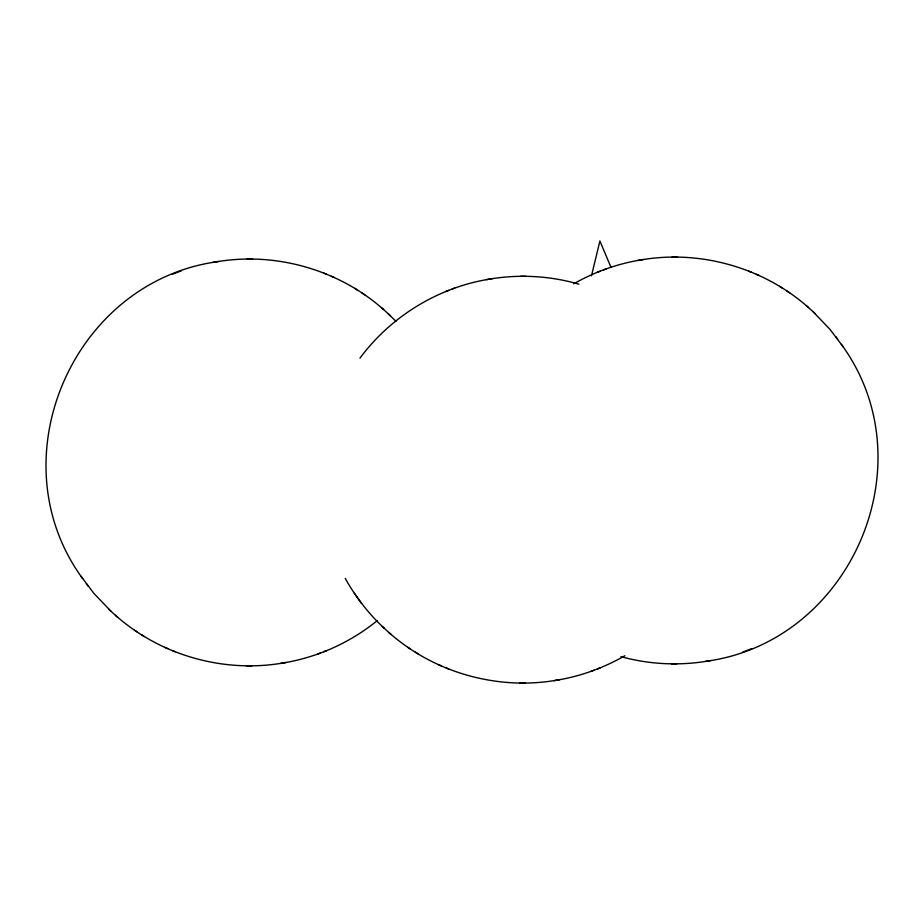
<?xml version="1.0" encoding="UTF-8"?>
<svg xmlns="http://www.w3.org/2000/svg" width="924" height="924" viewBox="0 0 924 924"><rect width="100%" height="100%" fill="white"/><g stroke="black" fill="none" stroke-linecap="round" stroke-linejoin="round"><path stroke-width="1.39" d="M591.476 275.826L599.907 240.979L611.03 267.44M359.944 358.166C390.76 316.516 438.103 287.48 489.258 279.163M377.304 620.605C350.335 642.526 317.579 657.311 283.287 662.958M573.804 283.772C594.479 271.991 617.232 263.802 640.713 259.956M624.855 655.74C603.846 667.821 580.711 676.287 556.779 680.191M215.766 261.931C72.072 282.963 -3.985 460.233 82.64 578.586M708.234 660.983C851.928 639.951 927.985 462.681 841.36 344.329M181.231 270.859L172.222 274.312M742.769 652.055L751.778 648.602M445.726 291.545L448.706 290.413M452.044 289.12L454.724 288.092M597.181 272.349L600.161 271.206M603.511 269.912L606.179 268.896M317.821 654.019L320.489 653.002M323.839 651.709L326.819 650.565M591.314 671.251L593.993 670.235M597.331 668.941L600.323 667.798M216.17 261.862C275.387 251.605 338.715 269.612 383.61 309.586M489.674 279.094C519.276 274.082 550.034 275.826 578.886 284.165M641.129 259.898C700.334 249.642 763.663 267.648 808.558 307.611M115.442 615.303C160.337 655.278 223.666 673.261 282.871 663.016M388.935 632.536C433.83 672.499 497.158 690.505 556.375 680.249M620.951 656.652C649.122 664.414 679.013 665.938 707.83 661.053M212.97 262.404L218.526 261.457M486.463 279.637L492.018 278.702M637.918 260.429L643.474 259.494M280.526 663.42L286.082 662.485M554.019 680.653L559.574 679.717M705.474 661.445L711.03 660.51M246.431 665.765L251.929 665.788M672.071 257.126L674.312 257.149M674.878 257.126L677.569 257.149M249.93 259.101L252.622 259.113M247.112 259.101L249.365 259.113M520.616 276.334L522.857 276.345M523.423 276.334L526.114 276.357M674.636 663.802L676.888 663.813M671.378 663.79L674.07 663.813M523.18 682.998L525.421 683.021M519.923 682.998L522.614 683.021M748.81 271.136L751.478 272.28M756.294 274.312L759.17 275.537M323.862 273.111L326.519 274.243M331.335 276.288L334.222 277.512M438.322 664.61L441.21 665.834M446.026 667.867L448.683 669.011M164.83 647.378L167.706 648.602M172.522 650.635L175.19 651.766M779.683 286.394L782.143 287.988M787.052 291.141L789.662 292.827M354.735 288.369L357.195 289.951M362.104 293.116L364.703 294.791M407.842 647.32L410.441 649.006M415.35 652.159L417.81 653.753M134.338 630.087L136.948 631.773M141.857 634.927L144.317 636.521M813.097 311.734L830.087 329.498L843.138 346.812M388.149 313.698L396.003 321.367M345.264 578.424C355.578 596.996 368.803 613.986 384.396 628.412M80.862 576.102L93.913 593.416L110.903 611.18M806.363 305.636L815.395 313.802M381.416 307.6L390.436 315.765M382.109 626.345L391.129 634.511M108.605 609.112L117.637 617.278M354.354 593.335L361.573 603.384M835.92 336.763L837.652 339.177M86.348 583.737L88.08 586.151"/></g></svg>
